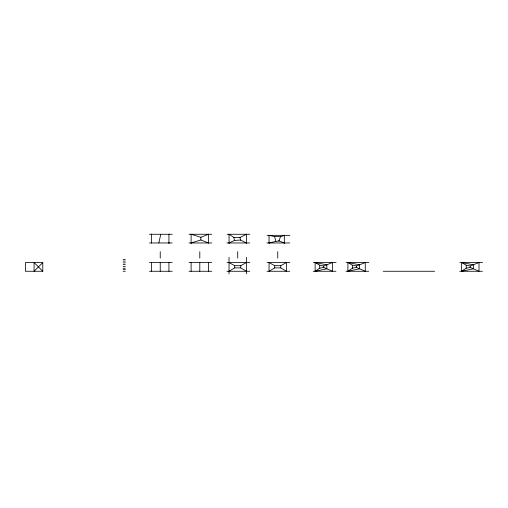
<?xml version="1.0" encoding="UTF-8"?>
<svg xmlns="http://www.w3.org/2000/svg" width="508" height="508" viewBox="0 0 508 508"><rect width="100%" height="100%" fill="white"/><g stroke="black" fill="none" stroke-linecap="round" stroke-linejoin="round"><path stroke-width="0.76" d="M229.133 243.053L229.032 234.41M274.79 236.531L280.492 236.69L278.886 240.938M229.025 234.271L233.826 237.369L240.151 237.369M191.205 234.194L191.148 234.391M234.55 240.557L233.839 237.477M160.788 234.264L158.826 242.907M280.492 236.798L284.321 235.356M279.089 240.919L275.882 241.389M240.074 237.465L246.405 234.271M228.962 243.122L229.032 242.824M191.249 243.072L191.16 242.792M246.399 243.097L246.507 242.875M269.132 243.053L269.113 242.799M208.509 243.103L208.597 242.843M239.954 237.28L240.551 240.189M246.412 234.417L246.405 243.084M246.526 234.398L246.278 234.15M284.226 243.065L284.41 242.875M274.593 236.633L269.05 235.356M274.682 236.766L275.844 241.389L269.05 242.964M208.534 234.156L208.496 234.429M284.321 242.964L279 240.9M168.967 242.837L168.961 243.097M151.644 234.124L151.498 234.124M168.872 234.417L168.872 234.124M151.505 242.824L151.6 242.837M229.025 242.964L234.442 240.455L240.424 240.049L246.405 242.964M284.41 235.496L284.321 235.185L284.315 235.521M284.321 242.786L284.328 243.091M42.78 262.572L34.087 271.266L34.087 262.572L42.78 271.266L42.78 262.572L25.4 262.572L25.4 271.266L42.78 271.266M315.131 271.266L319.71 268.186L323.717 267.43L332.511 271.266L332.511 262.572L323.717 265.963L319.71 265.208L315.131 262.572L315.131 271.266L326.841 268.796L326.841 264.763L315.131 262.572M347.897 271.266L352.469 268.186L356.476 267.43L365.271 271.266L365.271 262.572L356.476 265.963L352.469 265.208L347.897 262.572L347.897 271.266L359.6 268.796L359.6 264.763L347.897 262.572M461.632 271.266L466.211 268.186L470.218 267.43L479.012 271.266L479.012 262.572L470.218 265.963L466.211 265.208L461.632 262.572L461.632 271.266L473.342 268.796L473.342 264.763L461.632 262.572M229.025 271.266L234.696 267.887L240.735 267.887L246.405 271.266M274.72 267.887L269.05 271.266L269.05 262.572L274.72 265.671L280.759 265.671L286.429 262.572L286.429 271.266L280.759 267.887L274.72 267.887L274.72 265.671M229.025 262.572L234.696 265.671L240.735 265.671L246.405 262.572M200.876 237.28L208.496 234.271L208.496 242.964L200.876 239.96L191.116 242.964L191.116 234.271L200.876 237.28L200.876 239.96M168.897 242.792L168.897 243.135M191.116 243.135L191.065 243.053M149.466 234.271L172.206 234.271M189.033 234.271L211.773 234.271M227.108 234.271L249.853 234.271M267.132 235.356L289.877 235.356M149.466 242.964L172.206 242.964M189.033 242.964L211.773 242.964M226.943 242.964L249.682 242.964M266.967 242.964L289.712 242.964M123.146 259.417L125.317 259.417M123.146 261.061L125.317 261.061M149.466 262.572L172.206 262.572M189.033 262.572L211.773 262.572M227.108 262.572L249.853 262.572M267.132 262.572L289.877 262.572M313.36 262.572L336.099 262.572M346.119 262.572L368.865 262.572M459.854 262.572L482.6 262.572M123.146 262.858L125.317 262.858M123.146 264.617L125.317 264.617M123.146 266.408L125.317 266.408M123.146 268.268L125.317 268.268M123.146 269.653L125.317 269.653M123.146 271.266L125.317 271.266M149.466 271.266L172.206 271.266M189.033 271.266L211.773 271.266M226.943 271.266L249.682 271.266M266.967 271.266L289.712 271.266M313.188 271.266L335.934 271.266M345.954 271.266L368.694 271.266M383.197 271.266L434.581 271.266M459.689 271.266L482.435 271.266M470.218 265.963L470.218 267.43M466.211 265.208L466.211 268.186M356.476 265.963L356.476 267.43M352.469 265.208L352.469 268.186M323.717 265.963L323.717 267.43M319.71 265.208L319.71 268.186M284.321 235.236L284.321 243.084M280.759 265.671L280.759 267.887M277.743 251.663L277.743 258.134M269.05 235.236L269.05 243.084M246.405 257.321L246.405 273.901M240.735 265.671L240.735 267.887M237.712 251.663L237.712 258.134M234.696 265.671L234.696 267.887M229.025 257.321L229.025 273.901M208.496 262.572L208.496 271.266M199.803 251.663L199.803 258.134M199.803 262.572L199.803 271.266M191.116 262.572L191.116 271.266M168.929 234.271L168.929 242.964M168.929 262.572L168.929 271.266M160.236 251.663L160.236 258.134M160.236 262.572L160.236 271.266M151.549 234.271L151.549 242.964M151.549 262.572L151.549 271.266"/></g></svg>
